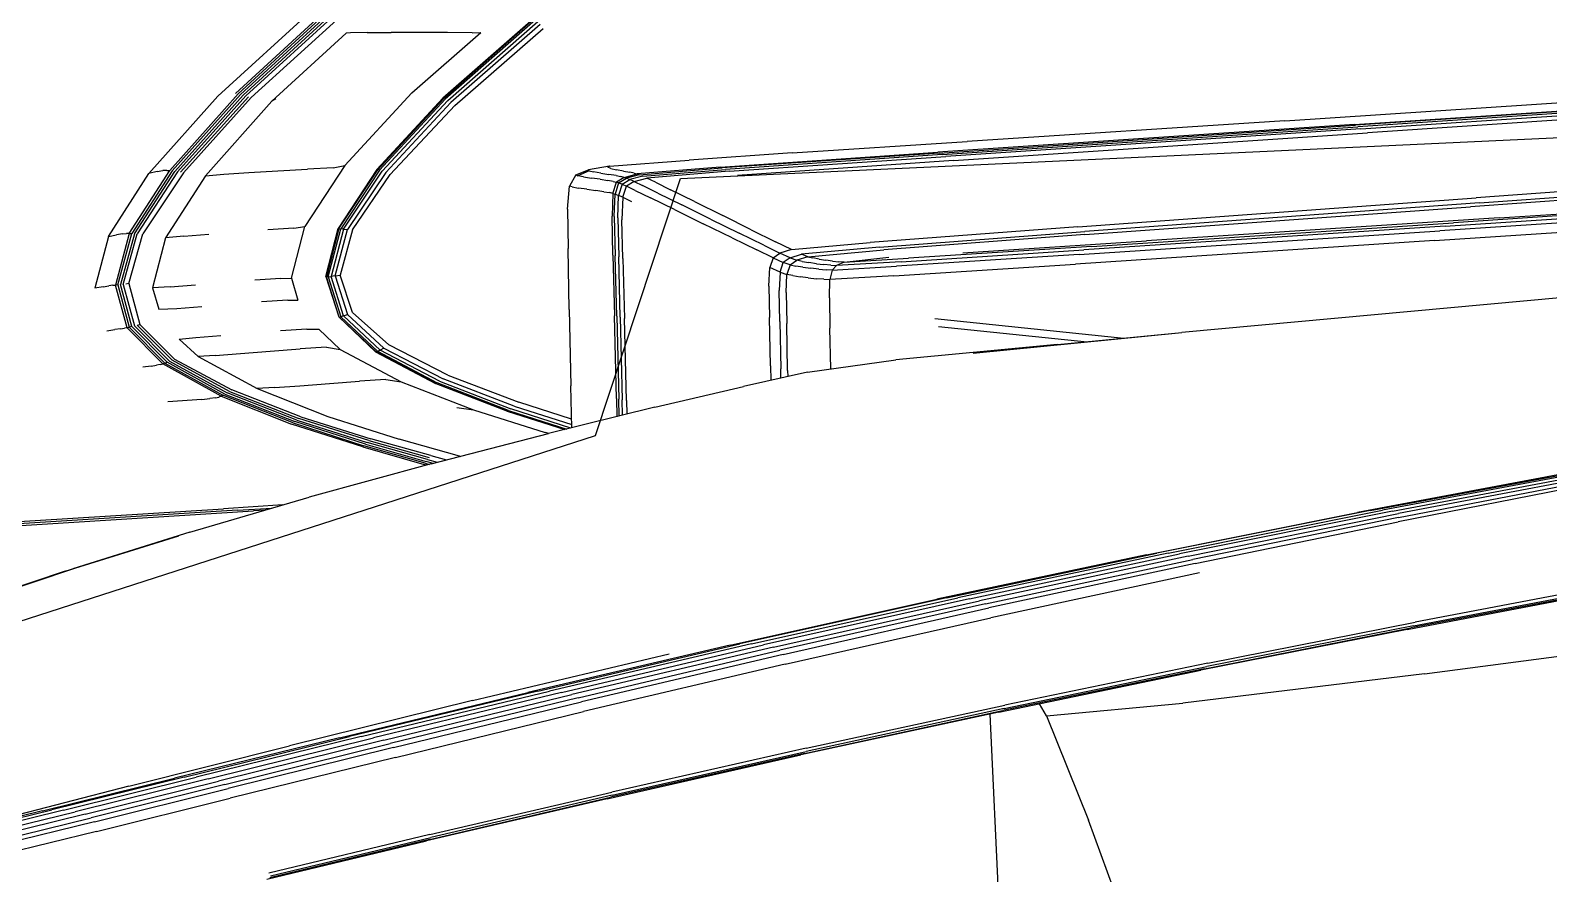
# Model space of a CAD drawing. Extents: x 526875 to 527530, y 3493038 to 3493574.
# Drawn here: x 527121.644 to 527122.823, y 3493325.946 to 3493326.601 of the extents above; entities that cross this region are included whole.
import ezdxf

# ---------------------------------------------------------------- set-up
doc = ezdxf.new("R2010")
doc.units = 0
doc.header["$LTSCALE"] = 2
doc.layers.get('0').update_dxf_attribs({"linetype": 'CONTINUOUS'})
doc.layers.add('L-WATER水景', color=5, linetype='CONTINUOUS')
doc.layers.add('W-_BOLLARD系船栓', color=4, linetype='CONTINUOUS')

# ---------------------------------------------------------------- blocks, each defined once
blk = doc.blocks.new('$matou$00000056')
at = {"color": 0, "linetype": 'Continuous'}
for p, q in [((4966.08, 1264.7, 0), (4966.09, -1294.88, 0)), ((4904.36, -1121.38, 0), (4925.81, -1223.39, 0)), ((5279.64, -1211.93, 0), (5209.76, -1231.88, 0)), ((5210.3, -1230.65, 0), (5279.98, -1210.77, 0)), ((5281.28, -1209.93, 0), (5211.71, -1229.8, 0)), ((5210.03, -1233.8, 0), (5280.21, -1213.69, 0)), ((4941.72, -1292.04, 0), (4925.81, -1223.39, 0)), ((5130.69, -1253.78, 0), (5209.76, -1231.88, 0)), ((5210.3, -1230.65, 0), (5131.37, -1252.51, 0)), ((5132.85, -1251.65, 0), (5211.71, -1229.8, 0)), ((5210.03, -1233.8, 0), (5130.75, -1255.79, 0)), ((5353.7, -1245.83, 0), (5394.11, -1233.96, 0)), ((5354.35, -1252.18, 0), (5394.74, -1240.31, 0)), ((5396.04, -1243.09, 0), (5355.73, -1254.94, 0)), ((5132.85, -1251.65, 0), (5048.45, -1274.12, 0)), ((5353.7, -1245.83, 0), (5295.42, -1263.32, 0)), ((5358.33, -1257.33, 0), (5398.49, -1245.54, 0)), ((5402.44, -1247.57, 0), (5362.55, -1259.27, 0)), ((5367.55, -1260.62, 0), (5407.14, -1249.03, 0)), ((5411.79, -1249.72, 0), (5372.51, -1261.2, 0)), ((5376.59, -1260.86, 0), (5415.61, -1249.47, 0)), ((5046.03, -1278.34, 0), (5130.75, -1255.79, 0)), ((5130.69, -1253.78, 0), (5046.14, -1276.28, 0)), ((5046.91, -1274.98, 0), (5131.37, -1252.51, 0)), ((5354.35, -1252.18, 0), (5296.09, -1269.69, 0)), ((5297.51, -1272.42, 0), (5355.73, -1254.94, 0)), ((5358.33, -1257.33, 0), (5300.18, -1274.77, 0)), ((5338.92, -1274.11, 0), (5395.16, -1256.58, 0)), ((5223.29, -1284.81, 0), (5295.42, -1263.32, 0)), ((5304.53, -1276.64, 0), (5362.55, -1259.27, 0)), ((5367.55, -1260.62, 0), (5309.69, -1277.9, 0)), ((5314.8, -1278.4, 0), (5372.51, -1261.2, 0)), ((5376.59, -1260.86, 0), (5319.01, -1277.99, 0)), ((5223.96, -1291.19, 0), (5296.09, -1269.69, 0)), ((4959.82, -1298.02, 0), (5046.14, -1276.28, 0)), ((5046.91, -1274.98, 0), (4960.68, -1296.71, 0)), ((4962.27, -1295.84, 0), (5048.45, -1274.12, 0)), ((5297.51, -1272.42, 0), (5225.39, -1293.92, 0)), ((5228.08, -1296.23, 0), (5300.18, -1274.77, 0)), ((5304.53, -1276.64, 0), (5232.46, -1298.04, 0)), ((5237.66, -1299.24, 0), (5309.69, -1277.9, 0)), ((5338.92, -1274.11, 0), (5268.85, -1295.49, 0)), ((5046.03, -1278.34, 0), (4959.54, -1300.14, 0)), ((5314.8, -1278.4, 0), (5242.81, -1299.67, 0)), ((5247.06, -1299.2, 0), (5319.01, -1277.99, 0)), ((5223.29, -1284.81, 0), (5141.3, -1308.68, 0)), ((4777.91, -1307.85, 0), (4882.72, -1296.16, 0)), ((4872.67, -1317.69, 0), (4960.68, -1296.71, 0)), ((4962.27, -1295.84, 0), (4874.3, -1316.82, 0)), ((4941.72, -1292.04, 0), (4882.72, -1296.16, 0)), ((4941.72, -1292.04, 0), (4944.54, -1300.07, 0)), ((5223.96, -1291.19, 0), (5141.97, -1315.08, 0)), ((5143.39, -1317.79, 0), (5225.39, -1293.92, 0)), ((5228.08, -1296.23, 0), (5146.07, -1320.07, 0)), ((5188.94, -1319.14, 0), (5268.85, -1295.49, 0)), ((4871.22, -1321.19, 0), (4959.54, -1300.14, 0)), ((4959.82, -1298.02, 0), (4871.71, -1319.02, 0)), ((5150.41, -1321.84, 0), (5232.46, -1298.04, 0)), ((5237.66, -1299.24, 0), (5155.57, -1322.98, 0)), ((5160.69, -1323.35, 0), (5242.81, -1299.67, 0)), ((5247.06, -1299.2, 0), (5164.9, -1322.84, 0)), ((4777.91, -1307.85, 0), (4649.48, -1323.83, 0)), ((5053.46, -1333.3, 0), (5141.3, -1308.68, 0)), ((4784.55, -1337.06, 0), (4874.3, -1316.82, 0)), ((5054.12, -1339.73, 0), (5141.97, -1315.08, 0)), ((4871.22, -1321.19, 0), (4781, -1341.5, 0)), ((4781.79, -1339.27, 0), (4871.71, -1319.02, 0)), ((4872.67, -1317.69, 0), (4782.86, -1337.94, 0)), ((5143.39, -1317.79, 0), (5055.52, -1342.43, 0)), ((5058.16, -1344.68, 0), (5146.07, -1320.07, 0)), ((5150.41, -1321.84, 0), (5062.44, -1346.4, 0)), ((5067.53, -1347.48, 0), (5155.57, -1322.98, 0)), ((5160.69, -1323.35, 0), (5072.57, -1347.8, 0)), ((5076.72, -1347.24, 0), (5164.9, -1322.84, 0)), ((5188.94, -1319.14, 0), (5103.21, -1343.46, 0)), ((5053.46, -1333.3, 0), (4963.77, -1357.05, 0)), ((4688.82, -1361.07, 0), (4781, -1341.5, 0)), ((4781.79, -1339.27, 0), (4690.06, -1358.79, 0)), ((4691.25, -1357.46, 0), (4782.86, -1337.94, 0)), ((4784.55, -1337.06, 0), (4692.99, -1356.58, 0)), ((5054.12, -1339.73, 0), (4964.43, -1363.5, 0)), ((4965.8, -1366.19, 0), (5055.52, -1342.43, 0)), ((5058.16, -1344.68, 0), (4968.41, -1368.41, 0)), ((4972.62, -1370.08, 0), (5062.44, -1346.4, 0)), ((5067.53, -1347.48, 0), (4977.63, -1371.1, 0)), ((4982.59, -1371.36, 0), (5072.57, -1347.8, 0)), ((5076.72, -1347.24, 0), (4986.67, -1370.76, 0)), ((4872.88, -1379.81, 0), (4963.77, -1357.05, 0)), ((4874.57, -1386.02, 0), (4964.43, -1363.5, 0)), ((4965.8, -1366.19, 0), (4875.53, -1388.73, 0)), ((4877.44, -1391, 0), (4968.41, -1368.41, 0)), ((4972.62, -1370.08, 0), (4881.2, -1392.68, 0)), ((4886, -1393.65, 0), (4977.63, -1371.1, 0)), ((4982.59, -1371.36, 0), (4891.01, -1393.83, 0)), ((4895.42, -1393.12, 0), (4986.67, -1370.76, 0)), ((4786, -1409.71, 0), (4875.53, -1388.73, 0)), ((4874.57, -1386.02, 0), (4786.23, -1406.91, 0)), ((4877.44, -1391, 0), (4785.91, -1412.2, 0)), ((4788.43, -1413.97, 0), (4881.2, -1392.68, 0)), ((4886, -1393.65, 0), (4792.75, -1414.92, 0)), ((4798.07, -1414.99, 0), (4891.01, -1393.83, 0)), ((4895.42, -1393.12, 0), (4803.6, -1414.07, 0)), ((5408.8, -1395.03, 0), (5358.64, -1416.38, 0)), ((5361.95, -1415.2, 0), (5412.18, -1393.93, 0)), ((4701.11, -1425.79, 0), (4786.23, -1406.91, 0)), ((4694.45, -1431.74, 0), (4785.91, -1412.2, 0)), ((4788.43, -1413.97, 0), (4694.55, -1433.75, 0)), ((4698.01, -1434.74, 0), (4792.75, -1414.92, 0)), ((4786, -1409.71, 0), (4698.5, -1428.76, 0)), ((4798.07, -1414.99, 0), (4704.04, -1434.63, 0)), ((4711.85, -1433.36, 0), (4803.6, -1414.07, 0)), ((5361.95, -1415.2, 0), (5312.29, -1434.69, 0)), ((5307.47, -1436.59, 0), (5358.64, -1416.38, 0)), ((4733.98, -1428.82, 0), (4747.64, -1425.83, 0)), ((4733.98, -1428.82, 0), (4720.63, -1431.51, 0)), ((5307.47, -1436.59, 0), (5255.29, -1455.64, 0)), ((5386.98, -1445.96, 0), (5279.62, -1448.49, 0)), ((5286.46, -1449.32, 0), (5393.95, -1446.78, 0)), ((5400.1, -1448.25, 0), (5292.53, -1450.81, 0)), ((5266.85, -1451.42, 0), (5292.53, -1450.81, 0)), ((5286.46, -1449.32, 0), (5271.62, -1449.68, 0)), ((5274.52, -1448.62, 0), (5279.62, -1448.49, 0)), ((5202.09, -1473.5, 0), (5255.29, -1455.64, 0)), ((5202.09, -1473.5, 0), (5150.81, -1489.61, 0)), ((5203.49, -1476.42, 0), (5199.37, -1474.36, 0)), ((5201.19, -1473.79, 0), (5204.13, -1475.26, 0)), ((5204.67, -1474.22, 0), (5202.78, -1473.27, 0)), ((5204.08, -1472.84, 0), (5205.08, -1473.34, 0)), ((5204.67, -1474.22, 0), (5230.65, -1487.29, 0)), ((5231.21, -1486.5, 0), (5205.08, -1473.34, 0)), ((5189.64, -1477.61, 0), (5189.4, -1477.49, 0)), ((5189.64, -1477.61, 0), (5215.39, -1490.48, 0)), ((5202.06, -1478.94, 0), (5195.36, -1475.62, 0)), ((5202.06, -1478.94, 0), (5227.6, -1491.61, 0)), ((5228.44, -1490.43, 0), (5202.79, -1477.66, 0)), ((5203.49, -1476.42, 0), (5229.24, -1489.29, 0)), ((5229.99, -1488.23, 0), (5204.13, -1475.26, 0)), ((5260.8, -1504.15, 0), (5230.65, -1487.29, 0)), ((5231.21, -1486.5, 0), (5261.48, -1503.47, 0)), ((5104.4, -1503.36, 0), (5150.81, -1489.61, 0)), ((5140.7, -1492.61, 0), (5140.23, -1519.73, 0)), ((5141.05, -1492.5, 0), (5166.6, -1506.73, 0)), ((5167.57, -1505.77, 0), (5142.81, -1491.98, 0)), ((5143.63, -1491.74, 0), (5168.1, -1505.36, 0)), ((5168.24, -1505.37, 0), (5143.69, -1491.72, 0)), ((5150.64, -1489.66, 0), (5152.22, -1490.45, 0)), ((5182.77, -1507.3, 0), (5152.22, -1490.45, 0)), ((5245.63, -1507.35, 0), (5215.39, -1490.48, 0)), ((5257.3, -1507.95, 0), (5227.6, -1491.61, 0)), ((5228.44, -1490.43, 0), (5258.24, -1506.91, 0)), ((5259.16, -1505.91, 0), (5229.24, -1489.29, 0)), ((5229.99, -1488.23, 0), (5260.02, -1504.97, 0)), ((5116.59, -1508.55, 0), (5116.71, -1499.71, 0)), ((5118.5, -1499.18, 0), (5118.36, -1509.25, 0)), ((5120.01, -1498.74, 0), (5119.86, -1509.8, 0)), ((5120.81, -1510.11, 0), (5120.97, -1498.45, 0)), ((5140.6, -1498.22, 0), (5163.04, -1510.73, 0)), ((5165.11, -1508.34, 0), (5140.66, -1494.73, 0)), ((5104.4, -1503.36, 0), (5065.77, -1514.18, 0)), ((5196.79, -1526.67, 0), (5166.6, -1506.73, 0)), ((5167.57, -1505.77, 0), (5197.83, -1525.79, 0)), ((5198.39, -1525.42, 0), (5168.1, -1505.36, 0)), ((5168.24, -1505.37, 0), (5198.55, -1525.43, 0)), ((5189.79, -1509.23, 0), (5182.77, -1507.3, 0)), ((5213.28, -1527.46, 0), (5182.77, -1507.3, 0)), ((5275.54, -1527.46, 0), (5245.63, -1507.35, 0)), ((5287.55, -1526.45, 0), (5258.24, -1506.91, 0)), ((5259.16, -1505.91, 0), (5288.58, -1525.61, 0)), ((5289.55, -1524.83, 0), (5260.02, -1504.97, 0)), ((5260.8, -1504.15, 0), (5290.44, -1524.15, 0)), ((5291.23, -1523.59, 0), (5261.48, -1503.47, 0)), ((5116.59, -1508.55, 0), (5115.82, -1561.68, 0)), ((5117.59, -1562.62, 0), (5118.36, -1509.25, 0)), ((5119.08, -1563.35, 0), (5119.86, -1509.8, 0)), ((5120.81, -1510.11, 0), (5120.03, -1563.73, 0)), ((5193.07, -1530.39, 0), (5163.04, -1510.73, 0)), ((5165.11, -1508.34, 0), (5195.23, -1528.17, 0)), ((5257.3, -1507.95, 0), (5286.51, -1527.32, 0)), ((5037.88, -1521.48, 0), (5065.77, -1514.18, 0)), ((5046.48, -1523.23, 0), (5046.56, -1519.21, 0)), ((5049.49, -1518.44, 0), (5049.39, -1524.51, 0)), ((5053.74, -1526.79, 0), (5053.9, -1517.29, 0)), ((5139.4, -1569.16, 0), (5140.23, -1519.73, 0)), ((4929.56, -1531.77, 0), (4999.54, -1526.82, 0)), ((5037.88, -1521.48, 0), (4999.54, -1526.82, 0)), ((5027.86, -1522.87, 0), (5027.36, -1549.17, 0)), ((5046.48, -1523.23, 0), (5045.92, -1553.64, 0)), ((5048.82, -1555.15, 0), (5049.39, -1524.51, 0)), ((5053.74, -1526.79, 0), (5053.17, -1557.92, 0)), ((5196.79, -1526.67, 0), (5221.79, -1548.65, 0)), ((5198.39, -1525.42, 0), (5197.83, -1525.79, 0)), ((5222.91, -1547.95, 0), (5197.83, -1525.79, 0)), ((5198.39, -1525.42, 0), (5198.55, -1525.43, 0)), ((5198.39, -1525.42, 0), (5223.55, -1547.67, 0)), ((5223.76, -1547.69, 0), (5198.55, -1525.43, 0)), ((5287.55, -1526.45, 0), (5311.71, -1548.38, 0)), ((5312.83, -1547.74, 0), (5288.58, -1525.61, 0)), ((5289.55, -1524.83, 0), (5313.89, -1547.16, 0)), ((5291.23, -1523.59, 0), (5290.44, -1524.15, 0)), ((5314.88, -1546.65, 0), (5290.44, -1524.15, 0)), ((5291.23, -1523.59, 0), (5292.23, -1523.13, 0)), ((5291.23, -1523.59, 0), (5315.77, -1546.23, 0)), ((5293.76, -1522.75, 0), (5292.23, -1523.13, 0)), ((5293.76, -1522.75, 0), (5296.14, -1522.41, 0)), ((5299.67, -1522.11, 0), (5296.14, -1522.41, 0)), ((5299.67, -1522.11, 0), (5314.34, -1521.59, 0)), ((4966.14, -1528.72, 0), (4875.72, -1535.95, 0)), ((4929.56, -1531.77, 0), (4875.72, -1535.95, 0)), ((4980.58, -1547.13, 0), (4916.77, -1532.76, 0)), ((5193.07, -1530.39, 0), (5217.92, -1551.73, 0)), ((5220.14, -1549.88, 0), (5195.23, -1528.17, 0)), ((5219.84, -1529.45, 0), (5213.28, -1527.46, 0)), ((5239.02, -1550.33, 0), (5213.28, -1527.46, 0)), ((5219.84, -1529.45, 0), (5231.28, -1529.07, 0)), ((5244.28, -1528.53, 0), (5231.28, -1529.07, 0)), ((5257.13, -1527.99, 0), (5244.28, -1528.53, 0)), ((5268.13, -1527.59, 0), (5257.13, -1527.99, 0)), ((5268.13, -1527.59, 0), (5275.54, -1527.46, 0)), ((5300.33, -1550.05, 0), (5275.54, -1527.46, 0)), ((5310.58, -1549.04, 0), (5286.51, -1527.32, 0)), ((4710.5, -1547.05, 0), (4875.72, -1535.95, 0)), ((4982, -1552.26, 0), (4900.89, -1533.99, 0)), ((5314.88, -1546.65, 0), (5313.89, -1547.16, 0)), ((5314.88, -1546.65, 0), (5315.77, -1546.23, 0)), ((5314.88, -1546.65, 0), (5329.45, -1570.98, 0)), ((5316.86, -1545.88, 0), (5315.77, -1546.23, 0)), ((5330.42, -1570.75, 0), (5315.77, -1546.23, 0)), ((5316.86, -1545.88, 0), (5318.47, -1545.55, 0)), ((5320.88, -1545.21, 0), (5318.47, -1545.55, 0)), ((5320.88, -1545.21, 0), (5324.42, -1544.81, 0)), ((5026.97, -1568.92, 0), (5027.36, -1549.17, 0)), ((5232.88, -1573.81, 0), (5217.92, -1551.73, 0)), ((5220.14, -1549.88, 0), (5221.79, -1548.65, 0)), ((5220.14, -1549.88, 0), (5235.13, -1572.6, 0)), ((5222.91, -1547.95, 0), (5221.79, -1548.65, 0)), ((5236.83, -1571.82, 0), (5221.79, -1548.65, 0)), ((5222.91, -1547.95, 0), (5223.55, -1547.67, 0)), ((5222.91, -1547.95, 0), (5238.02, -1571.39, 0)), ((5223.76, -1547.69, 0), (5223.55, -1547.67, 0)), ((5238.72, -1571.25, 0), (5223.55, -1547.67, 0)), ((5223.76, -1547.69, 0), (5238.98, -1571.3, 0)), ((5244.79, -1552.19, 0), (5239.02, -1550.33, 0)), ((5247.78, -1564.1, 0), (5239.02, -1550.33, 0)), ((5244.79, -1552.19, 0), (5256.19, -1551.8, 0)), ((5269.17, -1551.23, 0), (5256.19, -1551.8, 0)), ((5282.01, -1550.65, 0), (5269.17, -1551.23, 0)), ((5292.97, -1550.2, 0), (5282.01, -1550.65, 0)), ((5292.97, -1550.2, 0), (5300.33, -1550.05, 0)), ((5300.33, -1550.05, 0), (5308.21, -1561.72, 0)), ((5310.58, -1549.04, 0), (5324.86, -1572.45, 0)), ((5326.07, -1572.04, 0), (5311.71, -1548.38, 0)), ((5312.83, -1547.74, 0), (5327.25, -1571.65, 0)), ((5328.39, -1571.29, 0), (5313.89, -1547.16, 0)), ((5045.57, -1573.55, 0), (5045.92, -1553.64, 0)), ((5048.82, -1555.15, 0), (5048.47, -1575.21, 0)), ((5052.82, -1578.27, 0), (5053.17, -1557.92, 0)), ((5115.23, -1600.56, 0), (5115.82, -1561.68, 0)), ((5117.59, -1562.62, 0), (5117, -1601.71, 0)), ((5119.08, -1563.35, 0), (5118.5, -1602.58, 0)), ((5119.45, -1603.02, 0), (5120.03, -1563.73, 0)), ((5252.93, -1564.32, 0), (5247.78, -1564.1, 0)), ((5252.93, -1564.32, 0), (5264.35, -1564.11, 0)), ((5301.02, -1562.36, 0), (5290.12, -1562.89, 0)), ((5308.21, -1561.72, 0), (5301.02, -1562.36, 0)), ((5026.97, -1568.92, 0), (5026.4, -1580.65, 0)), ((5139.4, -1569.16, 0), (5138.71, -1608.72, 0)), ((5236.83, -1571.82, 0), (5235.13, -1572.6, 0)), ((5239.72, -1597.98, 0), (5235.13, -1572.6, 0)), ((5236.83, -1571.82, 0), (5238.02, -1571.39, 0)), ((5236.83, -1571.82, 0), (5241.43, -1597.76, 0)), ((5238.72, -1571.25, 0), (5238.02, -1571.39, 0)), ((5242.65, -1597.67, 0), (5238.02, -1571.39, 0)), ((5238.72, -1571.25, 0), (5243.4, -1597.69, 0)), ((5238.72, -1571.25, 0), (5238.98, -1571.3, 0)), ((5243.69, -1597.77, 0), (5238.98, -1571.3, 0)), ((5326.07, -1572.04, 0), (5324.86, -1572.45, 0)), ((5328.77, -1599.19, 0), (5324.86, -1572.45, 0)), ((5331.25, -1598.92, 0), (5327.25, -1571.65, 0)), ((5328.39, -1571.29, 0), (5329.45, -1570.98, 0)), ((5328.39, -1571.29, 0), (5332.43, -1598.82, 0)), ((5330.42, -1570.75, 0), (5329.45, -1570.98, 0)), ((5333.54, -1598.74, 0), (5329.45, -1570.98, 0)), ((5330.42, -1570.75, 0), (5331.59, -1570.52, 0)), ((5330.42, -1570.75, 0), (5334.57, -1598.7, 0)), ((5333.25, -1570.25, 0), (5331.59, -1570.52, 0)), ((5333.25, -1570.25, 0), (5335.71, -1569.87, 0)), ((5339.26, -1569.33, 0), (5335.71, -1569.87, 0)), ((5045.57, -1573.55, 0), (5044.88, -1585.35, 0)), ((5047.76, -1587.09, 0), (5048.47, -1575.21, 0)), ((5052.82, -1578.27, 0), (5052.1, -1590.31, 0)), ((5232.88, -1573.81, 0), (5237.51, -1598.38, 0)), ((4764.97, -1587.67, 0), (4920.15, -1583.29, 0)), ((4998.71, -1581.17, 0), (4920.15, -1583.29, 0)), ((4998.71, -1581.17, 0), (5026.4, -1580.65, 0)), ((5025.28, -1586.75, 0), (5026.4, -1580.65, 0)), ((5028.98, -1581.03, 0), (5026.4, -1580.65, 0)), ((5028.98, -1581.03, 0), (5032.19, -1581.66, 0)), ((5035.71, -1582.46, 0), (5032.19, -1581.66, 0)), ((5035.71, -1582.46, 0), (5039.22, -1583.38, 0)), ((5042.38, -1584.36, 0), (5039.22, -1583.38, 0)), ((5042.38, -1584.36, 0), (5044.88, -1585.35, 0)), ((5043.31, -1591.46, 0), (5044.88, -1585.35, 0)), ((5047.76, -1587.09, 0), (5044.88, -1585.35, 0)), ((5260.55, -1583.8, 0), (5256.19, -1583.44, 0)), ((5258.58, -1597.94, 0), (5256.19, -1583.44, 0)), ((5260.55, -1583.8, 0), (5271.97, -1583.36, 0)), ((5308.62, -1581.63, 0), (5297.73, -1582.12, 0)), ((5316.41, -1581.74, 0), (5308.62, -1581.63, 0)), ((5318.74, -1595.69, 0), (5316.41, -1581.74, 0)), ((4764.97, -1587.67, 0), (4507.41, -1594.99, 0)), ((4760.11, -1596.65, 0), (4916.31, -1592.25, 0)), ((4918.44, -1589.39, 0), (4762.41, -1593.79, 0)), ((4912.85, -1594.23, 0), (4992.05, -1592.09, 0)), ((4995.38, -1590.12, 0), (4916.31, -1592.25, 0)), ((4918.44, -1589.39, 0), (4997.44, -1587.27, 0)), ((5019.87, -1591.56, 0), (4992.05, -1592.09, 0)), ((4995.38, -1590.12, 0), (5023.22, -1589.59, 0)), ((5025.28, -1586.75, 0), (4997.44, -1587.27, 0)), ((5019.87, -1591.56, 0), (5000.49, -1593.37, 0)), ((5019.87, -1591.56, 0), (5023.22, -1589.59, 0)), ((5019.87, -1591.56, 0), (5022.19, -1591.93, 0)), ((5024.91, -1592.53, 0), (5022.19, -1591.93, 0)), ((5025.28, -1586.75, 0), (5023.22, -1589.59, 0)), ((5025.7, -1589.97, 0), (5023.22, -1589.59, 0)), ((5024.91, -1592.53, 0), (5027.81, -1593.3, 0)), ((5025.28, -1586.75, 0), (5027.83, -1587.13, 0)), ((5025.7, -1589.97, 0), (5028.69, -1590.58, 0)), ((5030.97, -1587.75, 0), (5027.83, -1587.13, 0)), ((5031.92, -1591.37, 0), (5028.69, -1590.58, 0)), ((5030.97, -1587.75, 0), (5034.4, -1588.55, 0)), ((5031.92, -1591.37, 0), (5035.12, -1592.28, 0)), ((5037.8, -1589.47, 0), (5034.4, -1588.55, 0)), ((5038.02, -1593.26, 0), (5035.12, -1592.28, 0)), ((5037.8, -1589.47, 0), (5040.88, -1590.46, 0)), ((5043.31, -1591.46, 0), (5040.34, -1594.26, 0)), ((5043.31, -1591.46, 0), (5040.88, -1590.46, 0)), ((5043.31, -1591.46, 0), (5046.17, -1593.22, 0)), ((5047.76, -1587.09, 0), (5046.17, -1593.22, 0)), ((5047.76, -1587.09, 0), (5052.1, -1590.31, 0)), ((5050.49, -1596.5, 0), (5052.1, -1590.31, 0)), ((4496.82, -1606.04, 0), (4756.41, -1598.64, 0)), ((4760.11, -1596.65, 0), (4500.93, -1604.03, 0)), ((4503.46, -1601.14, 0), (4762.41, -1593.79, 0)), ((4736.54, -1600.45, 0), (4889.12, -1596.16, 0)), ((4912.85, -1594.23, 0), (4756.41, -1598.64, 0)), ((4968.62, -1594.05, 0), (4889.12, -1596.16, 0)), ((4915.62, -1602.07, 0), (5002.52, -1598.36, 0)), ((5035.42, -1596.16, 0), (5002.52, -1598.36, 0)), ((5004.44, -1600.17, 0), (5038.09, -1597.93, 0)), ((5030.67, -1594.19, 0), (5027.81, -1593.3, 0)), ((5030.67, -1594.19, 0), (5033.28, -1595.17, 0)), ((5035.42, -1596.16, 0), (5033.28, -1595.17, 0)), ((5035.42, -1596.16, 0), (5040.34, -1594.26, 0)), ((5035.42, -1596.16, 0), (5038.09, -1597.93, 0)), ((5038.02, -1593.26, 0), (5040.34, -1594.26, 0)), ((5043.13, -1596.03, 0), (5038.09, -1597.93, 0)), ((5043.13, -1596.03, 0), (5040.34, -1594.26, 0)), ((5043.13, -1596.03, 0), (5046.17, -1593.22, 0)), ((5043.13, -1596.03, 0), (5047.4, -1599.31, 0)), ((5050.49, -1596.5, 0), (5046.17, -1593.22, 0)), ((5050.49, -1596.5, 0), (5047.4, -1599.31, 0)), ((5050.49, -1596.5, 0), (5057.32, -1602.04, 0)), ((5231.33, -1627.19, 0), (5237.51, -1598.38, 0)), ((5239.72, -1597.98, 0), (5233.43, -1627.68, 0)), ((5235.08, -1628.06, 0), (5241.43, -1597.76, 0)), ((5242.65, -1597.67, 0), (5236.29, -1628.33, 0)), ((5237.06, -1628.52, 0), (5243.4, -1597.69, 0)), ((5243.69, -1597.77, 0), (5237.38, -1628.64, 0)), ((5239.72, -1597.98, 0), (5237.51, -1598.38, 0)), ((5239.72, -1597.98, 0), (5241.43, -1597.76, 0)), ((5242.65, -1597.67, 0), (5241.43, -1597.76, 0)), ((5242.65, -1597.67, 0), (5243.4, -1597.69, 0)), ((5243.69, -1597.77, 0), (5243.4, -1597.69, 0)), ((5258.58, -1597.94, 0), (5251.81, -1630.85, 0)), ((5263.08, -1597.98, 0), (5258.58, -1597.94, 0)), ((5263.08, -1597.98, 0), (5274.41, -1597.64, 0)), ((5311.02, -1595.88, 0), (5300.12, -1596.4, 0)), ((5311.02, -1595.88, 0), (5318.74, -1595.69, 0)), ((5311.99, -1627.72, 0), (5318.74, -1595.69, 0)), ((5331.25, -1598.92, 0), (5324.21, -1631.18, 0)), ((5325.41, -1631.32, 0), (5332.43, -1598.82, 0)), ((5333.54, -1598.74, 0), (5326.54, -1631.47, 0)), ((5327.59, -1631.63, 0), (5334.57, -1598.7, 0)), ((5328.77, -1599.19, 0), (5330.02, -1599.05, 0)), ((5333.54, -1598.74, 0), (5334.57, -1598.7, 0)), ((5335.79, -1598.61, 0), (5334.57, -1598.7, 0)), ((5335.79, -1598.61, 0), (5337.5, -1598.4, 0)), ((5336.64, -1630.23, 0), (5343.55, -1597.26, 0)), ((5339.99, -1597.98, 0), (5337.5, -1598.4, 0)), ((5339.99, -1597.98, 0), (5343.55, -1597.26, 0)), ((4736.54, -1600.45, 0), (4485.38, -1607.63, 0)), ((4744.8, -1610.63, 0), (4915.55, -1603.99, 0)), ((4915.62, -1602.07, 0), (4748.69, -1608.49, 0)), ((5004.44, -1600.17, 0), (4915.55, -1603.99, 0)), ((4918.51, -1607.3, 0), (5008.29, -1603.45, 0)), ((5042.3, -1601.21, 0), (5008.29, -1603.45, 0)), ((5042.3, -1601.21, 0), (5047.4, -1599.31, 0)), ((5042.3, -1601.21, 0), (5049.04, -1606.75, 0)), ((5054.2, -1604.85, 0), (5047.4, -1599.31, 0)), ((5054.2, -1604.85, 0), (5064.56, -1613.4, 0)), ((5067.74, -1610.58, 0), (5057.32, -1602.04, 0)), ((5115.23, -1600.56, 0), (5114.86, -1625.65, 0)), ((5116.63, -1626.92, 0), (5117, -1601.71, 0)), ((5118.13, -1627.88, 0), (5118.5, -1602.58, 0)), ((5119.45, -1603.02, 0), (5119.07, -1628.37, 0)), ((5328.77, -1599.19, 0), (5321.7, -1630.91, 0)), ((4744.8, -1610.63, 0), (4465.57, -1621.35, 0)), ((4475.7, -1618.83, 0), (4748.69, -1608.49, 0)), ((4918.51, -1607.3, 0), (4746.06, -1614, 0)), ((5059.31, -1615.28, 0), (5049.04, -1606.75, 0)), ((5067.74, -1610.58, 0), (5079.9, -1620.61, 0)), ((5138.16, -1634.24, 0), (5138.71, -1608.72, 0)), ((4464.08, -1624.81, 0), (4746.06, -1614, 0)), ((5059.31, -1615.28, 0), (5071.32, -1625.29, 0)), ((5076.66, -1623.43, 0), (5064.56, -1613.4, 0)), ((5083.26, -1635.24, 0), (5071.32, -1625.29, 0)), ((5076.66, -1623.43, 0), (5088.69, -1633.41, 0)), ((5091.98, -1630.59, 0), (5079.9, -1620.61, 0)), ((5091.98, -1630.59, 0), (5102.17, -1638.98, 0)), ((5114.08, -1640.14, 0), (5114.86, -1625.65, 0)), ((5116.63, -1626.92, 0), (5115.85, -1641.47, 0)), ((5118.13, -1627.88, 0), (5117.35, -1642.49, 0)), ((5118.29, -1642.99, 0), (5119.07, -1628.37, 0)), ((5231.33, -1627.19, 0), (5213.88, -1661.99, 0)), ((5215.77, -1663.34, 0), (5233.43, -1627.68, 0)), ((5235.08, -1628.06, 0), (5217.3, -1664.3, 0)), ((5218.45, -1664.93, 0), (5236.29, -1628.33, 0)), ((5237.06, -1628.52, 0), (5219.2, -1665.29, 0)), ((5219.54, -1665.44, 0), (5237.38, -1628.64, 0)), ((5233.34, -1669.06, 0), (5251.81, -1630.85, 0)), ((5235.08, -1628.06, 0), (5233.43, -1627.68, 0)), ((5235.08, -1628.06, 0), (5236.29, -1628.33, 0)), ((5237.06, -1628.52, 0), (5236.29, -1628.33, 0)), ((5237.06, -1628.52, 0), (5237.38, -1628.64, 0)), ((5256.52, -1630.02, 0), (5251.81, -1630.85, 0)), ((5256.52, -1630.02, 0), (5267.77, -1629.81, 0)), ((5304.18, -1628.33, 0), (5293.34, -1628.77, 0)), ((5293.51, -1666.52, 0), (5311.99, -1627.72, 0)), ((5303.06, -1669.25, 0), (5321.7, -1630.91, 0)), ((5304.18, -1628.33, 0), (5311.99, -1627.72, 0)), ((5305.53, -1670.02, 0), (5324.21, -1631.18, 0)), ((5325.41, -1631.32, 0), (5306.72, -1670.4, 0)), ((5307.84, -1670.77, 0), (5326.54, -1631.47, 0)), ((5327.59, -1631.63, 0), (5308.89, -1671.12, 0)), ((5336.64, -1630.23, 0), (5317.88, -1669.84, 0)), ((5327.59, -1631.63, 0), (5326.54, -1631.47, 0)), ((5327.59, -1631.63, 0), (5328.85, -1631.7, 0)), ((5330.58, -1631.55, 0), (5328.85, -1631.7, 0)), ((5330.58, -1631.55, 0), (5333.08, -1631.1, 0)), ((5336.64, -1630.23, 0), (5333.08, -1631.1, 0)), ((5083.26, -1635.24, 0), (5093.32, -1643.63, 0)), ((5098.83, -1641.81, 0), (5088.69, -1633.41, 0)), ((5114.08, -1640.14, 0), (5110.41, -1637.25, 0)), ((5138.16, -1634.24, 0), (5136.84, -1648.94, 0)), ((5099.7, -1648.91, 0), (5093.32, -1643.63, 0)), ((5098.83, -1641.81, 0), (5105.27, -1647.1, 0)), ((5108.64, -1644.27, 0), (5102.17, -1638.98, 0)), ((5108.64, -1644.27, 0), (5112.3, -1647.21, 0)), ((5114.08, -1640.14, 0), (5112.3, -1647.21, 0)), ((5114.07, -1648.56, 0), (5115.85, -1641.47, 0)), ((5114.08, -1640.14, 0), (5115.85, -1641.47, 0)), ((5115.56, -1649.6, 0), (5117.35, -1642.49, 0)), ((5116.64, -1642, 0), (5115.85, -1641.47, 0)), ((5118.29, -1642.99, 0), (5116.49, -1650.12, 0)), ((5116.64, -1642, 0), (5117.35, -1642.49, 0)), ((5118.29, -1642.99, 0), (5117.35, -1642.49, 0)), ((5118.29, -1642.99, 0), (5119.76, -1643.59, 0)), ((5122.07, -1644.34, 0), (5119.76, -1643.59, 0)), ((5122.07, -1644.34, 0), (5125.5, -1645.33, 0)), ((4970.68, -1653.91, 0), (5064.11, -1650.8, 0)), ((5099.7, -1648.91, 0), (5103.31, -1651.85, 0)), ((5108.91, -1650.05, 0), (5103.31, -1651.85, 0)), ((5105.04, -1653.22, 0), (5110.66, -1651.41, 0)), ((5108.91, -1650.05, 0), (5105.27, -1647.1, 0)), ((5108.91, -1650.05, 0), (5112.3, -1647.21, 0)), ((5108.91, -1650.05, 0), (5110.66, -1651.41, 0)), ((5114.07, -1648.56, 0), (5110.66, -1651.41, 0)), ((5111.44, -1651.96, 0), (5110.66, -1651.41, 0)), ((5115.56, -1649.6, 0), (5112.14, -1652.46, 0)), ((5114.07, -1648.56, 0), (5112.3, -1647.21, 0)), ((5113.05, -1652.98, 0), (5116.49, -1650.12, 0)), ((5114.07, -1648.56, 0), (5114.85, -1649.11, 0)), ((5115.56, -1649.6, 0), (5114.85, -1649.11, 0)), ((5115.56, -1649.6, 0), (5116.49, -1650.12, 0)), ((5117.93, -1650.72, 0), (5116.49, -1650.12, 0)), ((5117.93, -1650.72, 0), (5120.17, -1651.48, 0)), ((5123.49, -1652.47, 0), (5120.17, -1651.48, 0)), ((5129.37, -1646.42, 0), (5125.5, -1645.33, 0)), ((5129.37, -1646.42, 0), (5133.01, -1647.47, 0)), ((5135.73, -1648.35, 0), (5133.01, -1647.47, 0)), ((5133.84, -1656.08, 0), (5136.84, -1648.94, 0)), ((5135.73, -1648.35, 0), (5136.84, -1648.94, 0)), ((4970.68, -1653.91, 0), (4791.59, -1659.35, 0)), ((4794.38, -1662.17, 0), (4973.93, -1656.8, 0)), ((5067.61, -1653.73, 0), (4973.93, -1656.8, 0)), ((4975.46, -1658.16, 0), (5069.28, -1655.1, 0)), ((4976.69, -1659.24, 0), (5070.66, -1656.17, 0)), ((5071.43, -1656.69, 0), (4977.32, -1659.77, 0)), ((5067.61, -1653.73, 0), (5103.31, -1651.85, 0)), ((5105.04, -1653.22, 0), (5069.28, -1655.1, 0)), ((5106.49, -1654.28, 0), (5070.66, -1656.17, 0)), ((5071.43, -1656.69, 0), (5107.35, -1654.8, 0)), ((5106.49, -1654.28, 0), (5112.14, -1652.46, 0)), ((5106.49, -1654.28, 0), (5107.35, -1654.8, 0)), ((5113.05, -1652.98, 0), (5107.35, -1654.8, 0)), ((5108.62, -1655.4, 0), (5107.35, -1654.8, 0)), ((5108.62, -1655.4, 0), (5110.52, -1656.14, 0)), ((5113.3, -1657.1, 0), (5110.52, -1656.14, 0)), ((5111.44, -1651.96, 0), (5112.14, -1652.46, 0)), ((5113.05, -1652.98, 0), (5112.14, -1652.46, 0)), ((5113.05, -1652.98, 0), (5114.42, -1653.58, 0)), ((5113.3, -1657.1, 0), (5116.25, -1658.14, 0)), ((5116.53, -1654.34, 0), (5114.42, -1653.58, 0)), ((5116.53, -1654.34, 0), (5119.66, -1655.31, 0)), ((5123.09, -1656.38, 0), (5119.66, -1655.31, 0)), ((5123.09, -1656.38, 0), (5126.13, -1657.41, 0)), ((5123.49, -1652.47, 0), (5127.22, -1653.55, 0)), ((5128.08, -1658.29, 0), (5126.13, -1657.41, 0)), ((5130.65, -1654.6, 0), (5127.22, -1653.55, 0)), ((5128.08, -1658.29, 0), (5133.08, -1655.48, 0)), ((5133.84, -1656.08, 0), (5128.24, -1658.89, 0)), ((5130.65, -1654.6, 0), (5133.08, -1655.48, 0)), ((5133.84, -1656.08, 0), (5133.08, -1655.48, 0)), ((4499.01, -1668.26, 0), (4791.59, -1659.35, 0)), ((4794.38, -1662.17, 0), (4501.09, -1670.97, 0)), ((4501.98, -1672.28, 0), (4795.66, -1663.52, 0)), ((4502.54, -1673.39, 0), (4796.63, -1664.61, 0)), ((4975.46, -1658.16, 0), (4795.66, -1663.52, 0)), ((4976.69, -1659.24, 0), (4796.63, -1664.61, 0)), ((4797.04, -1665.14, 0), (4977.32, -1659.77, 0)), ((5040.09, -1663.69, 0), (4964.45, -1665.93, 0)), ((5040.09, -1663.69, 0), (5084.68, -1662.23, 0)), ((5119.13, -1660.62, 0), (5084.68, -1662.23, 0)), ((5118.68, -1659.16, 0), (5116.25, -1658.14, 0)), ((5118.68, -1659.16, 0), (5119.87, -1660.02, 0)), ((5119.13, -1660.62, 0), (5128.24, -1658.89, 0)), ((5119.13, -1660.62, 0), (5119.87, -1660.02, 0)), ((5128.08, -1658.29, 0), (5128.24, -1658.89, 0)), ((5184.68, -1704.54, 0), (5213.88, -1661.99, 0)), ((5215.77, -1663.34, 0), (5186.25, -1706.62, 0)), ((5187.58, -1708.08, 0), (5217.3, -1664.3, 0)), ((4797.04, -1665.14, 0), (4502.62, -1673.92, 0)), ((4826.99, -1669.73, 0), (4608.37, -1675.97, 0)), ((4826.99, -1669.73, 0), (4964.45, -1665.93, 0)), ((5218.45, -1664.93, 0), (5188.61, -1709.01, 0)), ((5189.31, -1709.51, 0), (5219.2, -1665.29, 0)), ((5219.54, -1665.44, 0), (5189.64, -1709.7, 0)), ((5233.34, -1669.06, 0), (5202.87, -1714.15, 0)), ((5218.45, -1664.93, 0), (5219.2, -1665.29, 0)), ((5219.54, -1665.44, 0), (5219.2, -1665.29, 0)), ((5238.37, -1667.89, 0), (5233.34, -1669.06, 0)), ((5238.37, -1667.89, 0), (5249.51, -1667.94, 0)), ((5262.23, -1667.73, 0), (5249.51, -1667.94, 0)), ((5274.82, -1667.43, 0), (5262.23, -1667.73, 0)), ((5293.51, -1666.52, 0), (5263.53, -1712.83, 0)), ((5303.06, -1669.25, 0), (5272.25, -1715.85, 0)), ((5273.44, -1716.46, 0), (5304.31, -1669.64, 0)), ((5305.53, -1670.02, 0), (5274.61, -1717.06, 0)), ((5285.56, -1667.2, 0), (5274.82, -1667.43, 0)), ((5275.75, -1717.63, 0), (5306.72, -1670.4, 0)), ((5307.84, -1670.77, 0), (5276.83, -1718.18, 0)), ((5277.84, -1718.7, 0), (5308.89, -1671.12, 0)), ((5293.51, -1666.52, 0), (5285.56, -1667.2, 0)), ((5286.61, -1717.71, 0), (5317.88, -1669.84, 0)), ((5310.14, -1671.32, 0), (5308.89, -1671.12, 0)), ((5314.35, -1670.81, 0), (5311.87, -1671.26, 0)), ((5314.35, -1670.81, 0), (5317.88, -1669.84, 0)), ((5310.14, -1671.32, 0), (5311.87, -1671.26, 0)), ((5184.68, -1704.54, 0), (5144.95, -1751.76, 0)), ((5146.15, -1754.46, 0), (5186.25, -1706.62, 0)), ((5187.58, -1708.08, 0), (5147.23, -1756.33, 0)), ((5148.11, -1757.51, 0), (5188.61, -1709.01, 0)), ((5189.31, -1709.51, 0), (5148.73, -1758.14, 0)), ((5149.03, -1758.35, 0), (5189.64, -1709.7, 0)), ((5202.87, -1714.15, 0), (5171.97, -1751.09, 0)), ((5263.53, -1712.83, 0), (5230, -1754.54, 0)), ((5230.62, -1767.5, 0), (5272.25, -1715.85, 0)), ((5232.83, -1769.06, 0), (5274.61, -1717.06, 0)), ((5261.65, -1714.34, 0), (5263.53, -1712.83, 0)), ((5275.75, -1717.63, 0), (5233.89, -1769.81, 0)), ((5234.91, -1770.52, 0), (5276.83, -1718.18, 0)), ((5277.84, -1718.7, 0), (5235.85, -1771.17, 0)), ((5236.99, -1771.63, 0), (5279.04, -1719.04, 0)), ((5286.61, -1717.71, 0), (5244.31, -1770.58, 0)), ((5175.67, -1750.95, 0), (5171.97, -1751.09, 0)), ((5175.67, -1750.95, 0), (5186.35, -1752.06, 0)), ((5186.35, -1752.06, 0), (5198.56, -1752.94, 0)), ((5198.56, -1752.94, 0), (5210.66, -1753.74, 0)), ((5220.97, -1754.46, 0), (5210.66, -1753.74, 0)), ((5220.97, -1754.46, 0), (5228.2, -1754.63, 0)), ((5228.2, -1754.63, 0), (5230, -1754.54, 0))]:
    blk.add_line(p, q, dxfattribs=at)
at = {"layer": 'W-_BOLLARD系船栓'}
blk.add_polyline3d([(-2711.74, 1595.35, 0), (-580.98, 1668.75, 0), (5128.71, 1617.19, 0), (5128.71, 1466.4, 0), (5395.89, 1370.56, 0), (5631.82, 1265.52, 0), (6052.28, 1134.8, 0), (6009.49, 1015.09, 0), (6009.49, -1053.2, 0), (6055.77, -1174.94, 0), (5587.49, -1300.49, 0), (5130.64, -1486.91, 0), (5088.76, -1650.51, 0), (-2711.47, -1650.51, 0)], dxfattribs=at)

msp = doc.modelspace()

# ---------------------------------------------------------------- block references
at = {"layer": 'L-WATER水景', "color": 8, "lineweight": 0, "xscale": 0.0018, "yscale": 0.0012, "zscale": 0.001291236534000011, "rotation": 182.6690366972091}
msp.add_blockref('$matou$00000056', (527131.3911, 3493324.9344), dxfattribs=at)

doc.saveas('drawing.dxf')
